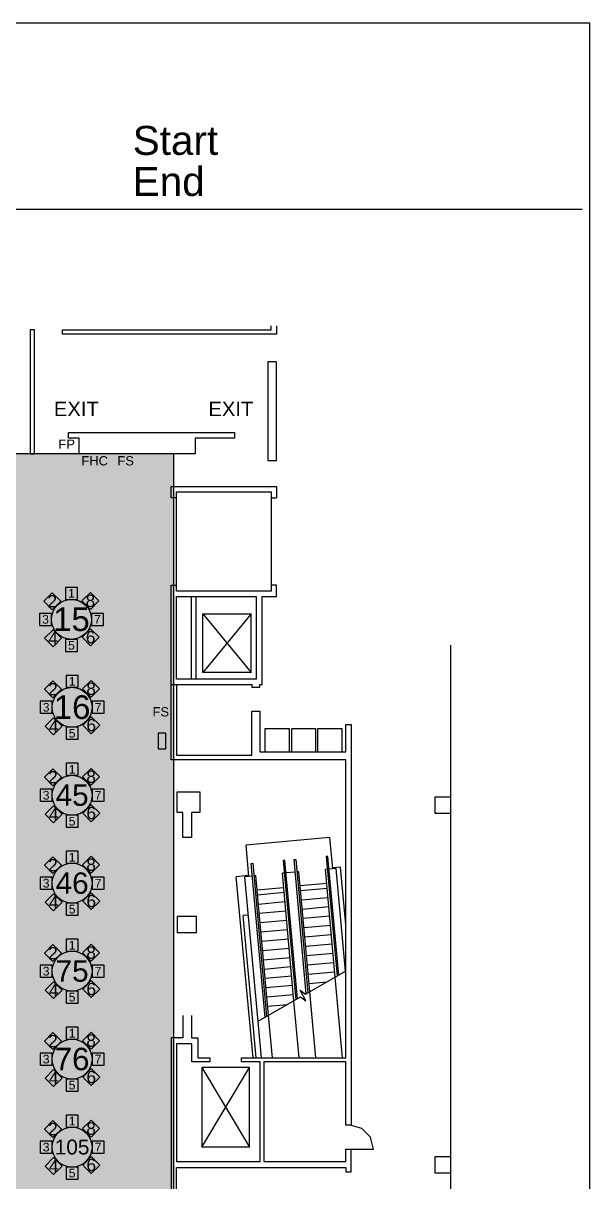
# Model space of a CAD drawing. Header units: feet. Extents: x 280 to 544, y 563 to 815.
# Drawn here: x 472.9 to 543.9, y 669.9 to 814.8 of the extents above; entities that cross this region are included whole.
import ezdxf
from ezdxf.enums import TextEntityAlignment as Align

# ---------------------------------------------------------------- set-up
doc = ezdxf.new("R2010")
doc.units = ezdxf.units.FT
doc.header["$MEASUREMENT"] = 0
for name, color, linetype in [('[labels]', 7, 'Continuous'), ('Background', 7, 'Continuous'), ('Border', 7, 'Continuous'), ('Building', 7, 'Continuous'), ('Layer 1', 7, 'Continuous')]:
    doc.layers.add(name, color=color, linetype=linetype)
doc.styles.add('Arial', font='Arial.ttf')

msp = doc.modelspace()

# ---------------------------------------------------------------- hatches: boundary and pattern name
at = {"layer": 'Background', "lineweight": 0, "true_color": 0xe6e6e6, "transparency": 33554687}
h = msp.add_hatch(color=254, dxfattribs=at)
h.dxf.hatch_style = 1
h.paths.add_polyline_path([(491.79, 760.88), (310.54, 760.88), (310.54, 592.71), (491.79, 592.71)])
at = {"layer": 'Layer 1', "lineweight": 0, "true_color": 0xd5a6bd, "transparency": 33554687}
h = msp.add_hatch(color=9, dxfattribs=at)
edge = h.paths.add_edge_path(flags=0)
edge.add_ellipse((478.96, 740.2), major_axis=(2.5, 0), ratio=1, start_angle=0.0057, end_angle=360, ccw=False)
edge.add_line((481.46, 740.2), (481.46, 740.2))
h = msp.add_hatch(color=9, dxfattribs=at)
edge = h.paths.add_edge_path(flags=0)
edge.add_ellipse((479.04, 729.2), major_axis=(2.5, 0), ratio=1, start_angle=0.0057, end_angle=360, ccw=False)
edge.add_line((481.54, 729.2), (481.54, 729.2))
h = msp.add_hatch(color=9, dxfattribs=at)
edge = h.paths.add_edge_path(flags=0)
edge.add_ellipse((479.04, 718.2), major_axis=(2.5, 0), ratio=1, start_angle=0.0057, end_angle=360, ccw=False)
edge.add_line((481.54, 718.2), (481.54, 718.2))
h = msp.add_hatch(color=9, dxfattribs=at)
edge = h.paths.add_edge_path(flags=0)
edge.add_ellipse((479.04, 707.2), major_axis=(2.5, 0), ratio=1, start_angle=0.0057, end_angle=360, ccw=False)
edge.add_line((481.54, 707.2), (481.54, 707.2))
h = msp.add_hatch(color=9, dxfattribs=at)
edge = h.paths.add_edge_path(flags=0)
edge.add_ellipse((479.04, 696.2), major_axis=(2.5, 0), ratio=1, start_angle=0.0057, end_angle=360, ccw=False)
edge.add_line((481.54, 696.2), (481.54, 696.2))
h = msp.add_hatch(color=9, dxfattribs=at)
edge = h.paths.add_edge_path(flags=0)
edge.add_ellipse((479.04, 685.2), major_axis=(2.5, 0), ratio=1, start_angle=0.0057, end_angle=360, ccw=False)
edge.add_line((481.54, 685.2), (481.54, 685.2))
h = msp.add_hatch(color=9, dxfattribs=at)
edge = h.paths.add_edge_path(flags=0)
edge.add_ellipse((479.04, 674.2), major_axis=(2.5, 0), ratio=1, start_angle=0.0057, end_angle=360, ccw=False)
edge.add_line((481.54, 674.2), (481.54, 674.2))

# ---------------------------------------------------------------- linework, layer by layer
at = {"layer": 'Background', "color": 254, "lineweight": 0, "true_color": 0xe6e6e6, "transparency": 33554687}
msp.add_lwpolyline([(491.79, 760.88), (310.54, 760.88), (310.54, 592.71), (491.79, 592.71)], close=True, dxfattribs=at)
at = {"layer": 'Background', "color": 254, "lineweight": 25, "true_color": 0xe6e6e6}
msp.add_lwpolyline([(491.79, 760.88), (310.54, 760.88), (310.54, 592.71), (491.79, 592.71)], close=True, dxfattribs=at)
at = {"layer": 'Border', "color": 18, "lineweight": 25, "true_color": 0x000000}
msp.add_lwpolyline([(279.85, 562.76), (543.85, 562.76), (543.85, 814.76), (279.85, 814.76)], close=True, dxfattribs=at)
msp.add_lwpolyline([(279.88, 791.49), (542.88, 791.49)], dxfattribs=at)
at = {"layer": 'Building', "color": 18, "lineweight": 25, "true_color": 0x000000}
for points in [[(504.62, 776.9), (504.62, 775.88), (477.83, 775.88), (477.83, 776.42), (503.95, 776.42), (503.95, 776.9)], [(504.62, 772.39), (503.53, 772.39), (503.53, 760.05), (504.62, 760.05), (504.62, 772.36)], [(494.04, 687.13), (492.12, 687.13), (492.12, 672.39), (502.59, 672.39), (502.59, 684.85), (500.25, 684.85), (500.25, 685.35), (513.29, 685.35), (513.29, 722.63), (491.46, 722.63), (491.46, 744.46), (492.12, 744.46), (492.12, 755.38), (491.46, 755.38), (491.46, 756.8), (504.62, 756.8), (504.62, 755.38)], [(492.12, 755.38), (492.12, 756.13), (503.96, 756.13), (503.96, 755.38), (504.62, 755.38)], [(503.96, 755.38), (503.96, 744.46)], [(504.62, 743.05), (504.62, 744.46), (503.96, 744.46), (503.96, 743.71), (492.12, 743.71), (492.12, 744.46)], [(492.12, 743.05), (493.98, 743.05)], [(492.12, 732.74), (492.12, 743.05)], [(494.58, 732.74), (494.58, 743.05)], [(501.54, 731.88), (501.54, 731.71), (502.54, 731.71), (502.54, 732.07), (502.83, 732.07), (502.83, 743.05), (504.62, 743.05)], [(495.42, 740.9), (501.47, 740.9)], [(505.79, 590.6), (515.96, 590.6), (515.96, 609.97), (526.46, 609.97), (526.46, 715.96), (526.46, 717.96), (524.46, 717.96), (524.46, 715.96), (526.46, 715.96), (526.46, 736.96)], [(501.47, 733.57), (495.42, 733.57)], [(491.46, 732.07), (501.54, 732.07), (501.54, 731.88)], [(493.98, 732.74), (492.12, 732.74)], [(492.12, 732.07), (492.12, 723.21), (492.12, 723.21), (501.54, 723.21), (501.54, 723.21), (501.54, 728.71), (501.54, 728.71), (502.54, 728.71), (502.54, 723.63), (504.87, 723.63), (513.29, 723.63), (513.29, 723.63), (513.29, 727.07), (513.96, 727.07), (513.96, 676.96), (513.96, 676.96), (513.29, 676.96), (513.29, 684.85), (513.29, 684.85), (503.03, 684.85), (503.03, 672.39), (503.03, 672.39), (513.29, 672.39), (513.29, 672.39), (513.29, 673.96), (513.29, 673.96), (516.79, 673.96), (516.41, 675.43), (515.33, 676.54), (513.84, 676.96), (513.79, 676.96)], [(503.22, 723.63), (503.22, 726.57), (506.22, 726.57), (506.22, 723.63)], [(506.53, 723.63), (506.53, 726.57), (509.53, 726.57), (509.53, 723.63)], [(509.8, 723.63), (509.8, 726.57), (512.8, 726.57), (512.8, 723.63)], [(511.3, 712.94), (500.77, 711.98)], [(511.67, 709.02), (511.3, 712.94)], [(500.77, 711.98), (501.13, 708.06)], [(507.25, 692.75), (505.68, 710.06), (505.47, 710.04), (507.05, 692.64)], [(508.35, 693.39), (506.83, 710.16), (507.04, 710.18), (508.55, 693.5)], [(512.41, 695.71), (511.06, 710.55), (510.86, 710.53), (512.21, 695.59)], [(503.19, 690.43), (501.45, 709.67), (501.65, 709.69), (503.39, 690.55)], [(506.97, 708.59), (505.82, 708.49)], [(507.43, 708.63), (507.18, 708.61)], [(508.79, 693.64), (507.43, 708.63)], [(508.25, 693.33), (513.26, 696.19), (512.09, 709.06)], [(511, 708.96), (510.75, 708.93)], [(511.97, 695.46), (510.75, 708.93)], [(512.09, 709.06), (511.2, 708.98)], [(513.29, 702.06), (512.62, 709.2), (511.66, 709.11)], [(511.66, 709.11), (511.66, 709.07)], [(501.12, 708.16), (499.57, 708.02)], [(501.69, 685.35), (499.57, 708.02)], [(501.59, 708.1), (500.66, 708.02)], [(502.77, 685.35), (500.66, 708.02)], [(501.12, 708.16), (501.12, 708.12)], [(502.04, 708.15), (501.8, 708.12)], [(503.63, 690.68), (502.04, 708.15)], [(505.61, 708.47), (505.36, 708.45)], [(506.81, 692.5), (505.36, 708.45)], [(510.91, 707.17), (507.59, 706.87)], [(502.21, 706.38), (505.52, 706.68)], [(502.26, 705.77), (505.58, 706.07)], [(510.97, 706.56), (507.65, 706.25)], [(502.37, 704.6), (505.69, 704.91)], [(511.07, 705.39), (507.75, 705.09)], [(511.18, 704.23), (507.86, 703.93)], [(501.11, 703.21), (500.44, 703.15)], [(502.1, 685.35), (500.44, 703.15)], [(502.47, 703.44), (505.79, 703.74)], [(511.28, 703.07), (507.96, 702.77)], [(502.58, 702.28), (505.9, 702.58)], [(502.68, 701.12), (506, 701.42)], [(511.39, 701.91), (508.07, 701.61)], [(502.79, 699.96), (506.11, 700.26)], [(511.49, 700.75), (508.17, 700.45)], [(502.89, 698.8), (506.21, 699.1)], [(511.6, 699.58), (508.28, 699.28)], [(511.7, 698.42), (508.38, 698.12)], [(503, 697.63), (506.32, 697.93)], [(511.81, 697.26), (508.49, 696.96)], [(503.1, 696.47), (506.42, 696.77)], [(503.21, 695.31), (506.53, 695.61)], [(511.91, 696.1), (508.59, 695.8)], [(503.31, 694.15), (506.63, 694.45)], [(510.88, 694.83), (508.7, 694.64)], [(512.89, 685.35), (511.97, 695.46)], [(502.34, 689.95), (507.65, 692.98), (508.32, 692.5), (507.58, 693.81), (508.25, 693.33)], [(503.42, 692.99), (506.74, 693.29)], [(509.54, 685.35), (508.79, 693.64)], [(503.52, 691.82), (506.02, 692.05)], [(507.46, 685.35), (506.81, 692.5)], [(492.92, 690.68), (492.92, 688.94), (492.92, 687.88), (491.46, 687.88), (491.46, 640.63), (492.12, 640.63), (492.12, 671.64), (513.29, 671.64), (513.29, 671.13), (513.96, 671.13), (513.96, 673.96)], [(494, 690.68), (494, 688.94), (494, 687.88), (494.79, 687.88), (494.79, 685.35), (496.27, 685.35), (496.27, 684.85), (494.04, 684.85), (494.04, 687.13)], [(504.11, 685.35), (503.63, 690.68)], [(492.37, 687.88), (492.46, 687.88)], [(495.26, 684.14), (495.26, 674.2)], [(501.26, 674.2), (501.26, 684.14)]]:
    msp.add_lwpolyline(points, dxfattribs=at)
for points in [[(473.79, 776.42), (473.79, 760.88), (474.33, 760.88), (474.33, 776.42)], [(499.37, 763.55), (499.37, 762.88), (494.46, 762.88), (494.46, 760.88), (479.91, 760.88), (479.91, 762.88), (478.58, 762.88), (478.58, 763.55)], [(502.08, 743.05), (502.08, 732.74), (493.98, 732.74), (493.98, 743.05)], [(501.47, 740.9), (495.42, 733.57), (495.42, 740.9), (501.47, 733.57)], [(490.79, 725.96), (489.83, 725.96), (489.83, 724.01), (490.79, 724.01)], [(492.21, 718.63), (495.04, 718.63), (495.04, 718.22), (495.04, 716.05), (494, 716.05), (494, 714.91), (494, 712.91), (492.92, 712.91), (492.92, 714.91), (492.92, 716.05), (492.21, 716.05)], [(494.62, 703.05), (492.21, 703.05), (492.21, 701.05), (494.62, 701.05)], [(495.26, 674.2), (501.26, 684.14), (495.26, 684.14), (501.26, 674.2)], [(526.46, 672.97), (524.46, 672.97), (524.46, 670.97), (526.46, 670.97)]]:
    msp.add_lwpolyline(points, close=True, dxfattribs=at)
at = {"layer": 'Layer 1', "color": 18, "lineweight": 25, "true_color": 0x000000}
for points in [[(477.62, 742.46), (476.56, 743.52), (475.5, 742.46), (476.56, 741.4)], [(479.71, 744.2), (478.21, 744.2), (478.21, 742.7), (479.71, 742.7)], [(481.33, 743.57), (480.27, 742.51), (481.33, 741.45), (482.39, 742.51)], [(476.46, 740.95), (474.96, 740.95), (474.96, 739.45), (476.46, 739.45)], [(482.96, 740.95), (481.46, 740.95), (481.46, 739.45), (482.96, 739.45)], [(482.42, 737.96), (481.36, 739.02), (480.3, 737.96), (481.36, 736.9)], [(476.65, 738.89), (475.59, 737.83), (476.65, 736.77), (477.71, 737.83)], [(479.71, 737.7), (478.21, 737.7), (478.21, 736.2), (479.71, 736.2)], [(479.79, 733.2), (478.29, 733.2), (478.29, 731.7), (479.79, 731.7)], [(477.71, 731.46), (476.64, 732.52), (475.58, 731.46), (476.64, 730.4)], [(481.42, 732.57), (480.35, 731.51), (481.42, 730.45), (482.48, 731.51)], [(476.54, 729.95), (475.04, 729.95), (475.04, 728.45), (476.54, 728.45)], [(483.04, 729.95), (481.54, 729.95), (481.54, 728.45), (483.04, 728.45)], [(476.73, 727.89), (475.67, 726.83), (476.73, 725.77), (477.79, 726.83)], [(482.5, 726.96), (481.44, 728.02), (480.38, 726.96), (481.44, 725.9)], [(479.79, 726.7), (478.29, 726.7), (478.29, 725.2), (479.79, 725.2)], [(479.79, 722.2), (478.29, 722.2), (478.29, 720.7), (479.79, 720.7)], [(477.71, 720.46), (476.64, 721.52), (475.58, 720.46), (476.64, 719.4)], [(481.42, 721.57), (480.35, 720.51), (481.42, 719.45), (482.48, 720.51)], [(476.54, 718.95), (475.04, 718.95), (475.04, 717.45), (476.54, 717.45)], [(483.04, 718.95), (481.54, 718.95), (481.54, 717.45), (483.04, 717.45)], [(476.73, 716.89), (475.67, 715.83), (476.73, 714.77), (477.79, 715.83)], [(482.5, 715.96), (481.44, 717.02), (480.38, 715.96), (481.44, 714.9)], [(479.79, 715.7), (478.29, 715.7), (478.29, 714.2), (479.79, 714.2)], [(477.71, 709.46), (476.64, 710.52), (475.58, 709.46), (476.64, 708.4)], [(479.79, 711.2), (478.29, 711.2), (478.29, 709.7), (479.79, 709.7)], [(481.42, 710.57), (480.35, 709.51), (481.42, 708.45), (482.48, 709.51)], [(476.54, 707.95), (475.04, 707.95), (475.04, 706.45), (476.54, 706.45)], [(483.04, 707.95), (481.54, 707.95), (481.54, 706.45), (483.04, 706.45)], [(476.73, 705.89), (475.67, 704.83), (476.73, 703.77), (477.79, 704.83)], [(482.5, 704.96), (481.44, 706.02), (480.38, 704.96), (481.44, 703.9)], [(479.79, 704.7), (478.29, 704.7), (478.29, 703.2), (479.79, 703.2)], [(479.79, 700.2), (478.29, 700.2), (478.29, 698.7), (479.79, 698.7)], [(477.71, 698.46), (476.64, 699.52), (475.58, 698.46), (476.64, 697.4)], [(481.42, 699.57), (480.35, 698.51), (481.42, 697.45), (482.48, 698.51)], [(476.54, 696.95), (475.04, 696.95), (475.04, 695.45), (476.54, 695.45)], [(483.04, 696.95), (481.54, 696.95), (481.54, 695.45), (483.04, 695.45)], [(476.73, 694.89), (475.67, 693.83), (476.73, 692.77), (477.79, 693.83)], [(482.5, 693.96), (481.44, 695.02), (480.38, 693.96), (481.44, 692.9)], [(479.79, 693.7), (478.29, 693.7), (478.29, 692.2), (479.79, 692.2)], [(477.71, 687.46), (476.64, 688.52), (475.58, 687.46), (476.64, 686.4)], [(479.79, 689.2), (478.29, 689.2), (478.29, 687.7), (479.79, 687.7)], [(481.42, 688.57), (480.35, 687.51), (481.42, 686.45), (482.48, 687.51)], [(476.54, 685.95), (475.04, 685.95), (475.04, 684.45), (476.54, 684.45)], [(483.04, 685.95), (481.54, 685.95), (481.54, 684.45), (483.04, 684.45)], [(482.5, 682.96), (481.44, 684.02), (480.38, 682.96), (481.44, 681.9)], [(476.73, 683.89), (475.67, 682.83), (476.73, 681.77), (477.79, 682.83)], [(479.79, 682.7), (478.29, 682.7), (478.29, 681.2), (479.79, 681.2)], [(479.79, 678.2), (478.29, 678.2), (478.29, 676.7), (479.79, 676.7)], [(477.71, 676.46), (476.64, 677.52), (475.58, 676.46), (476.64, 675.4)], [(481.42, 677.57), (480.35, 676.51), (481.42, 675.45), (482.48, 676.51)], [(476.54, 674.95), (475.04, 674.95), (475.04, 673.45), (476.54, 673.45)], [(483.04, 674.95), (481.54, 674.95), (481.54, 673.45), (483.04, 673.45)], [(476.73, 672.89), (475.67, 671.83), (476.73, 670.77), (477.79, 671.83)], [(482.5, 671.96), (481.44, 673.02), (480.38, 671.96), (481.44, 670.9)], [(479.79, 671.7), (478.29, 671.7), (478.29, 670.2), (479.79, 670.2)]]:
    msp.add_lwpolyline(points, close=True, dxfattribs=at)
for centre in [(478.96, 740.2), (479.04, 729.2), (479.04, 718.2), (479.04, 707.2), (479.04, 696.2), (479.04, 685.2), (479.04, 674.2)]:
    msp.add_ellipse(centre, major_axis=(2.5, 0), ratio=1, dxfattribs=at)

# ---------------------------------------------------------------- texts
at = {"layer": '[labels]', "color": 18, "true_color": 0x000000, "attachment_point": 5, "line_spacing_factor": 0.85, "style": 'Arial'}
for s, insert, char_height, width in [('1', (478.96, 743.45), 1.09, 1.5), ('2', (476.56, 742.46), 1.54, 2.1213), ('8', (481.33, 742.51), 1.54, 2.1213), ('3', (475.71, 740.2), 1.09, 1.5), ('15', (478.96, 740.2), 2.953, 5), ('7', (482.21, 740.2), 1.09, 1.5), ('4', (476.65, 737.83), 1.54, 2.1213), ('6', (481.36, 737.96), 1.54, 2.1213), ('5', (478.96, 736.95), 1.09, 1.5), ('2', (476.64, 731.46), 1.54, 2.1213), ('1', (479.04, 732.45), 1.09, 1.5), ('8', (481.42, 731.51), 1.54, 2.1213), ('16', (479.04, 729.2), 2.953, 5), ('3', (475.79, 729.2), 1.09, 1.5), ('7', (482.29, 729.2), 1.09, 1.5), ('4', (476.73, 726.83), 1.54, 2.1213), ('6', (481.44, 726.96), 1.54, 2.1213), ('5', (479.04, 725.95), 1.09, 1.5), ('1', (479.04, 721.45), 1.09, 1.5), ('2', (476.64, 720.46), 1.54, 2.1213), ('8', (481.42, 720.51), 1.54, 2.1213), ('3', (475.79, 718.2), 1.09, 1.5), ('45', (479.04, 718.2), 2.665, 5), ('7', (482.29, 718.2), 1.09, 1.5), ('4', (476.73, 715.83), 1.54, 2.1213), ('6', (481.44, 715.96), 1.54, 2.1213), ('5', (479.04, 714.95), 1.09, 1.5), ('2', (476.64, 709.46), 1.54, 2.1213), ('1', (479.04, 710.45), 1.09, 1.5), ('8', (481.42, 709.51), 1.54, 2.1213), ('46', (479.04, 707.2), 2.665, 5), ('3', (475.79, 707.2), 1.09, 1.5), ('7', (482.29, 707.2), 1.09, 1.5), ('6', (481.44, 704.96), 1.54, 2.1213), ('4', (476.73, 704.83), 1.54, 2.1213), ('5', (479.04, 703.95), 1.09, 1.5), ('1', (479.04, 699.45), 1.09, 1.5), ('2', (476.64, 698.46), 1.54, 2.1213), ('8', (481.42, 698.51), 1.54, 2.1213), ('75', (479.04, 696.2), 2.665, 5), ('3', (475.79, 696.2), 1.09, 1.5), ('7', (482.29, 696.2), 1.09, 1.5), ('4', (476.73, 693.83), 1.54, 2.1213), ('6', (481.44, 693.96), 1.54, 2.1213), ('5', (479.04, 692.95), 1.09, 1.5), ('1', (479.04, 688.45), 1.09, 1.5), ('8', (481.42, 687.51), 1.54, 2.1213), ('2', (476.64, 687.46), 1.54, 2.1213), ('3', (475.79, 685.2), 1.09, 1.5), ('76', (479.04, 685.2), 2.805, 5), ('7', (482.29, 685.2), 1.09, 1.5), ('4', (476.73, 682.83), 1.54, 2.1213), ('5', (479.04, 681.95), 1.09, 1.5), ('6', (481.44, 682.96), 1.54, 2.1213), ('2', (476.64, 676.46), 1.54, 2.1213), ('1', (479.04, 677.45), 1.09, 1.5), ('8', (481.42, 676.51), 1.54, 2.1213), ('3', (475.79, 674.2), 1.09, 1.5), ('105', (479.04, 674.2), 1.861, 5), ('7', (482.29, 674.2), 1.09, 1.5), ('4', (476.73, 671.83), 1.54, 2.1213), ('6', (481.44, 671.96), 1.54, 2.1213), ('5', (479.04, 670.95), 1.09, 1.5)]:
    msp.add_mtext(s, dxfattribs=dict(at, insert=insert, char_height=char_height, width=width))
at = {"layer": 'Building', "color": 18, "true_color": 0x000000, "style": 'Arial'}
for s, height, p in [('EXIT', 1.812, (476.76, 767.43)), ('EXIT', 1.812, (496.1, 767.43)), ('FP', 1.16, (477.33, 762.69)), ('FHC', 1.16, (480.2, 760.61)), ('FS', 1.16, (484.71, 760.61)), ('FS', 1.16, (489.11, 729.22))]:
    msp.add_text(s, height=height, dxfattribs=at).set_placement(p, align=Align.TOP_LEFT)
at = {"layer": 'Layer 1', "color": 18, "true_color": 0x000000, "insert": (486.63, 801.91), "char_height": 3.625, "width": 54, "attachment_point": 1, "line_spacing_factor": 0.85, "style": 'Arial'}
msp.add_mtext('Start^JEnd', dxfattribs=at)

doc.saveas('drawing.dxf')
